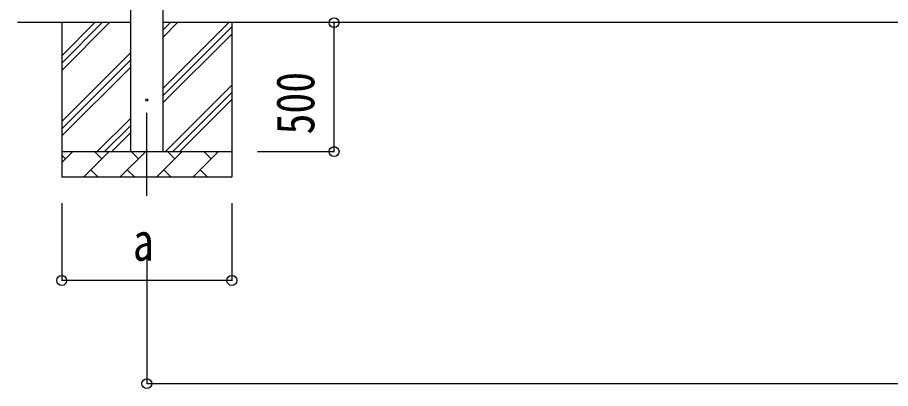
# Model space of a CAD drawing. Units: millimetres, scale not verified. Extents: x -18922 to 18922, y -13365 to 13365.
# Drawn here: x -17221 to -13833, y -7102 to -5662 of the extents above; entities that cross this region are included whole.
import ezdxf
from ezdxf.enums import TextEntityAlignment as Align

# ---------------------------------------------------------------- set-up
doc = ezdxf.new("R2010")
doc.units = ezdxf.units.MM
doc.header["$LTSCALE"] = 50
for name, color, linetype in [('0-4_YKK_12', 2, 'Continuous'), ('0-5_YKK_13', 4, 'Continuous'), ('0-6_YKK_A1', 4, 'Continuous'), ('0-7_YKK_D', 6, 'Continuous')]:
    doc.layers.add(name, color=color, linetype=linetype)
doc.styles.add('ＭＳ ゴシック', font='')
doc.styles.get('ＭＳ ゴシック').set_extended_font_data('MS Gothic')

msp = doc.modelspace()

# ---------------------------------------------------------------- linework, layer by layer
at = {"layer": '0-4_YKK_12'}
msp.add_line((-16718.91, -6353.9), (-16718.91, -6032.5), dxfattribs=at)
at = {"layer": '0-5_YKK_13'}
msp.add_circle((-16718.91, -5982.5), 4.5, dxfattribs=at)
at = {"layer": '0-6_YKK_A1'}
for p, q in [((-16781.41, -6182.5), (-16781.41, -3382.5)), ((-16656.41, -3382.5), (-16656.41, -6182.5)), ((-16781.41, -5682.5), (-17220.95, -5682.5)), ((-17048.91, -5682.5), (-17048.91, -6282.5)), ((-17048.91, -5867.55), (-16863.86, -5682.5)), ((-17048.91, -5839.26), (-16892.14, -5682.5)), ((-17048.91, -5810.98), (-16920.43, -5682.5)), ((-9108.41, -5682.5), (-16656.41, -5682.5)), ((-16656.41, -5937.59), (-16401.31, -5682.5)), ((-16656.41, -5739.6), (-16599.3, -5682.5)), ((-16656.41, -5711.32), (-16627.59, -5682.5)), ((-16388.91, -5682.5), (-16388.91, -6282.5)), ((-16656.41, -5965.88), (-16388.91, -5698.38)), ((-16656.41, -5994.16), (-16388.91, -5726.66)), ((-17048.91, -6065.54), (-16781.41, -5798.04)), ((-17048.91, -6093.82), (-16781.41, -5826.32)), ((-17048.91, -6122.1), (-16781.41, -5854.6)), ((-16646.75, -6182.5), (-16388.91, -5924.65)), ((-16618.47, -6182.5), (-16388.91, -5952.94)), ((-16590.19, -6182.5), (-16388.91, -5981.22)), ((-16911.31, -6182.5), (-16781.41, -6052.59)), ((-16883.03, -6182.5), (-16781.41, -6080.88)), ((-16854.74, -6182.5), (-16781.41, -6109.16)), ((-17048.91, -6182.5), (-16388.91, -6182.5)), ((-17048.91, -6225.39), (-17006.02, -6182.5)), ((-17034.57, -6211.05), (-17048.91, -6196.71)), ((-16964.6, -6282.5), (-16864.6, -6182.5)), ((-16893.15, -6211.05), (-16921.7, -6182.5)), ((-16823.17, -6282.5), (-16723.17, -6182.5)), ((-16751.73, -6211.05), (-16780.28, -6182.5)), ((-16681.75, -6282.5), (-16581.75, -6182.5)), ((-16610.31, -6211.05), (-16638.86, -6182.5)), ((-16540.33, -6282.5), (-16440.33, -6182.5)), ((-16468.89, -6211.05), (-16497.44, -6182.5)), ((-16392.2, -6182.5), (-16388.91, -6179.21)), ((-16936.04, -6253.94), (-16907.49, -6282.5)), ((-16794.62, -6253.94), (-16766.07, -6282.5)), ((-16653.2, -6253.94), (-16624.65, -6282.5)), ((-16511.78, -6253.94), (-16483.23, -6282.5)), ((-16388.91, -6282.5), (-17048.91, -6282.5))]:
    msp.add_line(p, q, dxfattribs=at)
at = {"layer": '0-7_YKK_D'}
for p, q in [((-15992.2, -6182.5), (-15992.2, -5682.5)), ((-16288.91, -6182.5), (-15991.2, -6182.5)), ((-17048.91, -6382.5), (-17048.91, -6683.5)), ((-16388.91, -6382.5), (-16388.91, -6683.5)), ((-16718.91, -6583.5), (-16718.91, -7083.5)), ((-16388.91, -6682.5), (-17048.91, -6682.5)), ((-16718.91, -7082.5), (-9045.91, -7082.5))]:
    msp.add_line(p, q, dxfattribs=at)
for centre in [(-15992.2, -5682.5), (-15992.2, -6182.5), (-17048.91, -6682.5), (-16388.91, -6682.5), (-16718.91, -7082.5)]:
    msp.add_circle(centre, 19.12, dxfattribs=at)

# ---------------------------------------------------------------- texts
at = {"layer": '0-7_YKK_D', "style": 'ＭＳ ゴシック', "width": 0.8}
msp.add_text('500', height=148.5, rotation=90, dxfattribs=at).set_placement((-16024.2, -6116.1), align=Align.BOTTOM_LEFT)
msp.add_text('a', height=148.5, dxfattribs=at).set_placement((-16772.91, -6650.5), align=Align.BOTTOM_LEFT)

doc.saveas('drawing.dxf')
